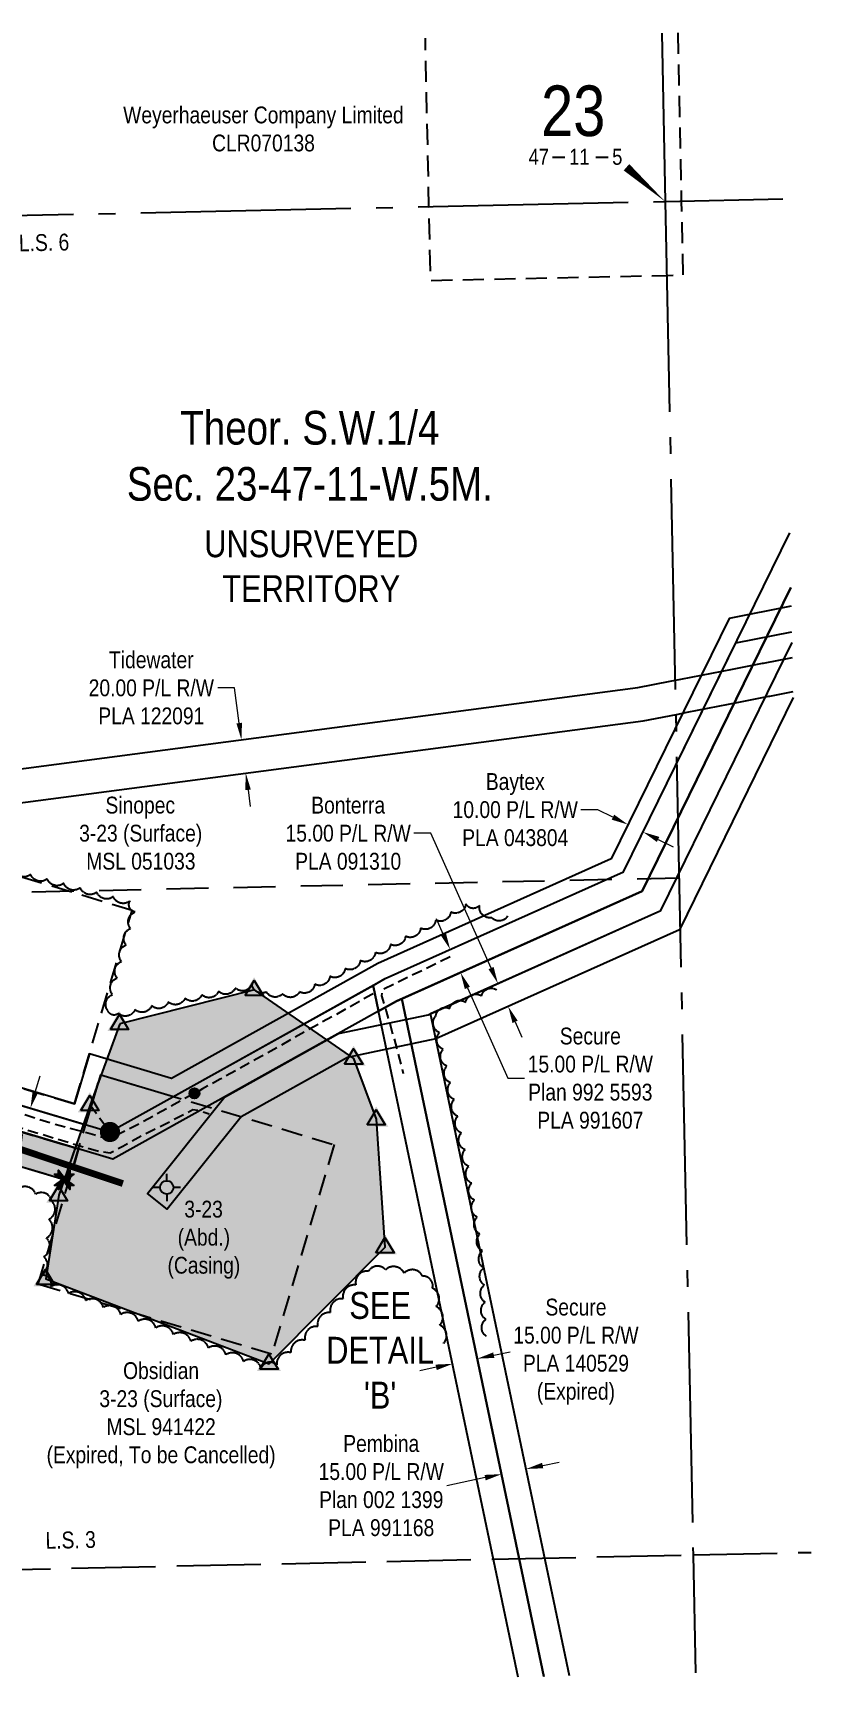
# Model space of a CAD drawing. Extents: x 598714 to 602451, y 5878898 to 5881862.
# Drawn here: x 600065 to 600528, y 5880091 to 5881068 of the extents above; entities that cross this region are included whole.
import ezdxf
from ezdxf.enums import TextEntityAlignment as Align

# ---------------------------------------------------------------- set-up
doc = ezdxf.new("R2010")
doc.units = 0
doc.header["$LTSCALE"] = 5
doc.header["$PDSIZE"] = 0.5
for name, pattern in [('0', [1, 1, 0]), ('foc-ACCESSROAD', [3.75, 2.5, -1.25]), ('foc-LSD', [8, 5, -3]), ('foc-QUARTERLINE', [33, 25, -3, 2, -3]), ('foc-TIELINE', [1.875, 1.25, -0.625]), ('foc-UNSURVEYED', [12.5, 10, -2.5]), ('UG_PIPE', [1.875, 1.25, -0.625])]:
    doc.linetypes.add(name, pattern=pattern)
doc.layers.get('Defpoints').update_dxf_attribs({"color": 9})
for name, color, linetype in [('10', 1, 'Continuous'), ('9', 3, 'Continuous'), ('AS-PIPE-UG', 44, 'UG_PIPE'), ('AS-ROADS', 254, 'Continuous'), ('AS-SYMBOL', 7, 'Continuous'), ('C-AR', 13, 'foc-ACCESSROAD'), ('C-RW', 13, 'Continuous'), ('C-SYMBOL', 7, 'Continuous'), ('C-WS', 13, 'foc-ACCESSROAD'), ('DETAIL-T', 7, 'Continuous'), ('F-RW', 190, 'Continuous'), ('F-WS', 190, 'foc-ACCESSROAD'), ('F-WS-S', 8, 'Continuous'), ('L-MON', 1, 'Continuous'), ('L-QSEC', 8, 'foc-QUARTERLINE'), ('L-SECLBL', 7, 'Continuous'), ('L-SECTION-LSD', 7, 'foc-LSD'), ('L-TIE', 7, 'foc-TIELINE'), ('L-UNS-T', 3, 'Continuous'), ('L-USEC', 7, 'foc-UNSURVEYED'), ('P-PROPOSED', 10, 'Continuous'), ('P-PROPOSED-H', 21, 'Continuous'), ('T-BUSH', 110, '0')]:
    doc.layers.add(name, color=color, linetype=linetype)
for name, color, linetype, lineweight in [('C-RW-T', 13, 'Continuous', 9), ('C-WS-T', 13, 'Continuous', 9), ('F-RW-T', 190, 'Continuous', 9), ('F-WS-T', 190, 'Continuous', 9)]:
    doc.layers.add(name, color=color, linetype=linetype, lineweight=lineweight)
doc.styles.add('100L', font='ARIALN.TTF', dxfattribs={"height": 11})
doc.styles.add('175L', font='ARIALN.TTF', dxfattribs={"height": 20})
doc.styles.add('80CG', font='ARIALN.TTF', dxfattribs={"height": 10})
doc.styles.add('80L', font='ARIALN.TTF', dxfattribs={"height": 10})
doc.styles.add('SIMPLEX', font='ARIALN.TTF')
doc.dimstyles.new('Compass 5 000', dxfattribs={"dimscale": 5, "dimtxt": 9, "dimasz": 2, "dimexe": 0.2, "dimexo": 0.0625, "dimgap": 0.5, "dimtad": 0, "dimtih": 1, "dimtoh": 1, "dimzin": 0, "dimdsep": 46, "dimtxsty": '80CG', "dimcen": 0.1, "dimse1": 1, "dimse2": 1, "dimclrd": 256, "dimclrt": 256, "dimaunit": 1, "dimadec": 4, "dimazin": 0, "dimtfac": 0.06, "dimtofl": 0, "dimtmove": 0, "dimatfit": 1, "dimfxl": 0.2, "dimtolj": 1, "dimtzin": 0, "dimlwd": -1, "dimarcsym": 0})

# ---------------------------------------------------------------- blocks, each defined once
blk = doc.blocks.new('L-SECLBL')
at = {"layer": '9', "color": 7}
for p, q in [((-5.08, -27.83), (-12.29, -27.83)), ((20.7, -27.83), (13.5, -27.83))]:
    blk.add_line(p, q, dxfattribs=at)
at = {"layer": '10', "color": 2, "style": 'SIMPLEX'}
blk.add_attdef('SEC', text='', height=30, dxfattribs=at).set_placement((0, 0), align=Align.MIDDLE)
at = {"layer": '10', "color": 5, "style": '80L'}
blk.add_attdef('TWP', text='', height=9.5, dxfattribs=at).set_placement((-14.43, -27.37), align=Align.MIDDLE_RIGHT)
blk.add_attdef('RGE', text='', height=9.5, dxfattribs=at).set_placement((3.62, -27.37), align=Align.MIDDLE_CENTER)
blk.add_attdef('MER', text='', height=9.5, dxfattribs=at).set_placement((23.17, -27.37), align=Align.MIDDLE_LEFT)
blk = doc.blocks.new('*D45')
at = {"layer": 'C-RW-T', "transparency": 16777216}
for p, q in [((600066.14, 5880438.47), (600069, 5880448.05)), ((600056.13, 5880404.96), (600027.78, 5880310)), ((600027.78, 5880310), (600017.78, 5880310))]:
    blk.add_line(p, q, dxfattribs=at)
for points in [[(600064.54, 5880438.95), (600067.74, 5880437.99), (600063.28, 5880428.89)], [(600054.54, 5880405.44), (600057.73, 5880404.49), (600059, 5880414.55)]]:
    blk.add_solid(points, dxfattribs=at)
at = {"layer": 'Defpoints', "color": 0, "transparency": 16777216}
for p in [(600037.62, 5880436.55), (600033.34, 5880422.21), (600059, 5880414.55)]:
    blk.add_point(p, dxfattribs=at)
at = {"layer": 'C-RW-T', "transparency": 16777216, "insert": (599947.84, 5880310), "char_height": 10, "attachment_point": 5, "style": '80CG'}
blk.add_mtext('\\A1;Obsidian\\P15.00 P/L R/W\\PPlan 992 5593\\PPLA 140574\\P(Expired, To be Cancelled)', dxfattribs=at)
blk = doc.blocks.new('*D57')
at = {"layer": 'Defpoints', "color": 0, "transparency": 16777216}
for p in [(600232.69, 5880653.56), (600188.72, 5880647.78), (600235.3, 5880633.75)]:
    blk.add_point(p, dxfattribs=at)
at = {"layer": 'F-RW-T', "transparency": 16777216}
for p, q in [((600184.67, 5880678.59), (600174.67, 5880678.59)), ((600187.42, 5880657.7), (600184.67, 5880678.59)), ((600192.63, 5880618.06), (600193.93, 5880608.14))]:
    blk.add_line(p, q, dxfattribs=at)
for points in [[(600189.07, 5880657.92), (600185.76, 5880657.48), (600188.72, 5880647.78)], [(600194.28, 5880618.27), (600190.98, 5880617.84), (600191.33, 5880627.97)]]:
    blk.add_solid(points, dxfattribs=at)
at = {"layer": 'F-RW-T', "transparency": 16777216, "insert": (600135.13, 5880678.59), "char_height": 10, "attachment_point": 5, "style": '80CG'}
blk.add_mtext('\\A1;Tidewater\\P20.00 P/L R/W\\PPLA 122091', dxfattribs=at)
blk = doc.blocks.new('*D58')
at = {"layer": 'Defpoints', "color": 0, "transparency": 16777216}
for p in [(600302.99, 5880330.58), (600317.69, 5880333.68), (600314.29, 5880276.98)]:
    blk.add_point(p, dxfattribs=at)
at = {"layer": 'F-RW-T', "transparency": 16777216}
for p, q in [((600338.78, 5880282.14), (600348.56, 5880284.2)), ((600304.5, 5880274.92), (600294.72, 5880272.85))]:
    blk.add_line(p, q, dxfattribs=at)
for points in [[(600338.43, 5880283.77), (600339.12, 5880280.51), (600328.99, 5880280.08)], [(600304.16, 5880276.55), (600304.85, 5880273.28), (600314.29, 5880276.98)]]:
    blk.add_solid(points, dxfattribs=at)
at = {"layer": 'F-RW-T', "transparency": 16777216, "insert": (600387.65, 5880284.2), "char_height": 10, "attachment_point": 5, "style": '80CG'}
blk.add_mtext('\\A1;Secure\\P15.00 P/L R/W\\PPLA 140529\\P(Expired)', dxfattribs=at)
blk = doc.blocks.new('*D59')
at = {"layer": 'Defpoints', "color": 0, "transparency": 16777216}
for p in [(600342.32, 5880289.22), (600327.65, 5880286.13), (600343.4, 5880211.43)]:
    blk.add_point(p, dxfattribs=at)
at = {"layer": 'F-RW-T', "transparency": 16777216}
for p, q in [((600333.62, 5880209.36), (600310.95, 5880204.59)), ((600367.86, 5880216.58), (600377.64, 5880218.65))]:
    blk.add_line(p, q, dxfattribs=at)
for points in [[(600333.27, 5880211), (600333.96, 5880207.73), (600343.4, 5880211.43)], [(600367.51, 5880218.21), (600368.2, 5880214.95), (600358.07, 5880214.52)]]:
    blk.add_solid(points, dxfattribs=at)
at = {"layer": 'F-RW-T', "transparency": 16777216, "insert": (600271.87, 5880204.59), "char_height": 10, "attachment_point": 5, "style": '80CG'}
blk.add_mtext('\\A1;Pembina\\P15.00 P/L R/W\\PPlan 002 1399\\PPLA 991168', dxfattribs=at)
blk = doc.blocks.new('*D60')
at = {"layer": 'Defpoints', "color": 0, "transparency": 16777216}
for p in [(600418.59, 5880597.41), (600418.72, 5880597.67), (600427.69, 5880593.25)]:
    blk.add_point(p, dxfattribs=at)
at = {"layer": 'F-RW-T', "transparency": 16777216}
for p, q in [((600400.64, 5880606.24), (600390.64, 5880606.24)), ((600409.62, 5880601.82), (600400.64, 5880606.24)), ((600436.53, 5880588.57), (600445.51, 5880584.16))]:
    blk.add_line(p, q, dxfattribs=at)
for points in [[(600410.35, 5880603.32), (600408.88, 5880600.33), (600418.59, 5880597.41)], [(600437.27, 5880590.07), (600435.8, 5880587.08), (600427.56, 5880592.99)]]:
    blk.add_solid(points, dxfattribs=at)
at = {"layer": 'F-RW-T', "transparency": 16777216, "insert": (600351.56, 5880606.24), "char_height": 10, "attachment_point": 5, "style": '80CG'}
blk.add_mtext('\\A1;Baytex\\P10.00 P/L R/W\\PPLA 043804', dxfattribs=at)
blk = doc.blocks.new('*D61')
at = {"layer": 'Defpoints', "color": 0, "transparency": 16777216}
for p in [(600321.37, 5880526.98), (600327.51, 5880513.29), (600319, 5880509.48)]:
    blk.add_point(p, dxfattribs=at)
at = {"layer": 'F-RW-T', "transparency": 16777216}
for p, q in [((600308.78, 5880532.3), (600304.69, 5880541.42)), ((600323.09, 5880500.35), (600347.11, 5880446.7)), ((600347.11, 5880446.7), (600357.11, 5880446.7))]:
    blk.add_line(p, q, dxfattribs=at)
for points in [[(600310.3, 5880532.98), (600307.26, 5880531.62), (600312.87, 5880523.17)], [(600324.61, 5880501.03), (600321.57, 5880499.67), (600319, 5880509.48)]]:
    blk.add_solid(points, dxfattribs=at)
at = {"layer": 'F-RW-T', "transparency": 16777216, "insert": (600396.2, 5880446.7), "char_height": 10, "attachment_point": 5, "style": '80CG'}
blk.add_mtext('\\A1;Secure\\P15.00 P/L R/W\\PPlan 992 5593\\PPLA 991607', dxfattribs=at)
blk = doc.blocks.new('RISER')
h = blk.add_hatch(color=255)
h.dxf.hatch_style = 1
edge = h.paths.add_edge_path()
edge.add_arc((0, 0), 0.7, 0, 360)
blk.add_hatch(color=13).paths.add_polyline_path([(0.58, -0.15), (-0.58, -0.15, 0.774597)])
at = {"color": 13}
blk.add_line((-0.58, -0.15), (0.58, -0.15), dxfattribs=at)
blk.add_circle((0, 0), 0.6, dxfattribs=at)
blk = doc.blocks.new('GABD')
for p, q in [((-0.81, 0), (-1.62, 0)), ((0, 0.81), (0, 1.62)), ((1.62, 0), (0.81, 0)), ((0, -0.81), (0, -1.62))]:
    blk.add_line(p, q)
blk.add_circle((0, 0), 0.8)
blk = doc.blocks.new('fdia')
at = {"color": 255, "const_width": 1}
blk.add_lwpolyline([(-0.5, 0, 1), (0.5, 0, 1)], format="xyb", close=True, dxfattribs=at)
blk = doc.blocks.new('Fdiaa')
blk.add_blockref('fdia', (0, 0))
blk = doc.blocks.new('fdib')
at = {"color": 1, "const_width": 1.6}
blk.add_lwpolyline([(-0.4, 0, 1), (0.4, 0, 1)], format="xyb", close=True, dxfattribs=at)
at = {"color": 1}
blk.add_circle((0, 0), 0.8, dxfattribs=at)
blk = doc.blocks.new('Fdibb')
blk.add_blockref('fdib', (0, 0))
blk = doc.blocks.new('fdicc')
for name in ['Fdibb', 'Fdiaa']:
    blk.add_blockref(name, (0, 0))
blk = doc.blocks.new('FDI')
blk.add_blockref('fdicc', (0, 0))
blk = doc.blocks.new('TRIA')
blk.add_hatch(color=255).paths.add_polyline_path([(-0.04, 1.52), (-1.47, -0.87), (1.39, -0.87)])
blk = doc.blocks.new('TRIAA')
blk.add_blockref('TRIA', (0, 0))
blk = doc.blocks.new('TRIB')
at = {"color": 1}
blk.add_lwpolyline([(-1.12, -0.67), (-0.04, 1.13), (1.04, -0.67)], close=True, dxfattribs=at)
blk = doc.blocks.new('TRIBB')
blk.add_blockref('TRIB', (0, 0))
blk = doc.blocks.new('TRICC')
for name in ['TRIAA', 'TRIBB']:
    blk.add_blockref(name, (0, 0))
blk = doc.blocks.new('plspike')
blk.add_blockref('TRICC', (0, 0))
blk = doc.blocks.new('*D74')
at = {"layer": 'Defpoints', "color": 0, "transparency": 16777216}
for p in [(600377.23, 5880519.13), (600341.24, 5880503.01), (600383.36, 5880505.44)]:
    blk.add_point(p, dxfattribs=at)
at = {"layer": 'F-RW-T', "transparency": 16777216}
for p, q in [((600301.28, 5880592.22), (600291.28, 5880592.22)), ((600337.15, 5880512.13), (600301.28, 5880592.22)), ((600351.46, 5880480.2), (600355.54, 5880471.07))]:
    blk.add_line(p, q, dxfattribs=at)
for points in [[(600338.67, 5880512.82), (600335.63, 5880511.45), (600341.24, 5880503.01)], [(600352.98, 5880480.88), (600349.93, 5880479.52), (600347.37, 5880489.32)]]:
    blk.add_solid(points, dxfattribs=at)
at = {"layer": 'F-RW-T', "transparency": 16777216, "insert": (600252.2, 5880592.22), "char_height": 10, "attachment_point": 5, "style": '80CG'}
blk.add_mtext('\\A1;Bonterra\\P15.00 P/L R/W\\PPLA 091310', dxfattribs=at)
blk = doc.blocks.new('TEMP')
h = blk.add_hatch(color=255)
h.dxf.hatch_style = 1
h.paths.add_polyline_path([(0, 0.25), (-0.67, 1.15), (-0.67, 0.67), (-1.15, 0.67), (-0.25, 0), (-1.15, -0.67), (-0.67, -0.67), (-0.67, -1.15), (0, -0.25), (0.67, -1.15), (0.67, -0.67), (1.15, -0.67), (0.25, 0), (1.15, 0.67), (0.67, 0.67), (0.67, 1.15)])
h.paths.add_polyline_path([(0.57, 0.85), (0.57, 0.57), (0.85, 0.57), (0.08, 0), (0.85, -0.57), (0.57, -0.57), (0.57, -0.85), (0, -0.08), (-0.57, -0.85), (-0.57, -0.57), (-0.85, -0.57), (-0.08, 0), (-0.85, 0.57), (-0.57, 0.57), (-0.57, 0.85), (0, 0.08)], flags=16)
h = blk.add_hatch(color=1)
h.dxf.hatch_style = 1
h.paths.add_polyline_path([(0, 0.08), (-0.57, 0.85), (-0.57, 0.57), (-0.85, 0.57), (-0.08, 0), (-0.85, -0.57), (-0.57, -0.57), (-0.57, -0.85), (0, -0.08), (0.57, -0.85), (0.57, -0.57), (0.85, -0.57), (0.08, 0), (0.85, 0.57), (0.57, 0.57), (0.57, 0.85)])
at = {"color": 1}
for p, q in [((-0.08, 0), (0.08, 0)), ((0, 0.08), (0, -0.08))]:
    blk.add_line(p, q, dxfattribs=at)
at = {"color": 255, "flags": 128}
blk.add_lwpolyline([(-0.25, 0), (-1.15, 0.67), (-0.67, 0.67), (-0.67, 1.15), (0, 0.25), (0.67, 1.15), (0.67, 0.67), (1.15, 0.67), (0.25, 0), (1.15, -0.67), (0.67, -0.67), (0.67, -1.15), (0, -0.25), (-0.67, -1.15), (-0.67, -0.67), (-1.15, -0.67)], close=True, dxfattribs=at)
at = {"color": 1, "flags": 128}
blk.add_lwpolyline([(-0.08, 0), (-0.85, 0.57), (-0.57, 0.57), (-0.57, 0.85), (0, 0.08), (0.57, 0.85), (0.57, 0.57), (0.85, 0.57), (0.08, 0), (0.85, -0.57), (0.57, -0.57), (0.57, -0.85), (0, -0.08), (-0.57, -0.85), (-0.57, -0.57), (-0.85, -0.57)], close=True, dxfattribs=at)

msp = doc.modelspace()

# ---------------------------------------------------------------- hatches: boundary and pattern name
at = {"layer": 'P-PROPOSED-H'}
h = msp.add_hatch(color=256, dxfattribs=at)
h.dxf.hatch_style = 1
h.paths.add_polyline_path([(599624.417, 5880520.9), (599616.909, 5880537.022), (599601.875, 5880547.888), (599750.929, 5880506.6), (600089.875, 5880405.288), (600083.297, 5880386.389), (599745.398, 5880487.388)])
h = msp.add_hatch(color=256, dxfattribs=at)
h.dxf.hatch_style = 1
h.paths.add_polyline_path([(600116.379, 5880479.008), (600098.757, 5880430.804), (600080.098, 5880377.199), (600072.45, 5880327.411), (600205.278, 5880277.094), (600274.257, 5880346.347), (600269.077, 5880422.315), (600255.643, 5880458.46), (600196.456, 5880499.141)])

# ---------------------------------------------------------------- linework, layer by layer
at = {"layer": 'AS-PIPE-UG', "flags": 128}
for points in [[(600267.07, 5880496.809), (600266.242, 5880496.42), (600257.635, 5880491.526), (600220.138, 5880470.773), (600200.099, 5880459.347), (600176.017, 5880446.069), (600165.528, 5880440.325), (600160.769, 5880437.7), (600155.06, 5880434.682), (600128.92, 5880420.066), (600110.235, 5880410.77), (600109.047, 5880410.525), (600101.552, 5880412.838), (600075.497, 5880419.896), (600008.382, 5880441.373), (599947.831, 5880458.541), (599874.918, 5880480.591), (599823.078, 5880496.481), (599781.714, 5880507.521), (599755.877, 5880515.481), (599722.812, 5880524.74), (599646.1, 5880548.862)], [(599720.392, 5880517.736), (599827.86, 5880484.839), (599872.113, 5880472.021), (599927.373, 5880456.35), (599985.598, 5880439.634), (600045.736, 5880420.677), (600093.181, 5880406.425), (600103.657, 5880403.275), (600110.718, 5880402.356), (600118.156, 5880406.406), (600129.288, 5880412.477), (600143.937, 5880419.861), (600159.797, 5880428.022), (600163.431, 5880427.594), (600169.541, 5880425.616)], [(600312.795, 5880518.753), (600303.499, 5880514.272), (600280.591, 5880503.161), (600272.273, 5880498.887), (600271.984, 5880495.645), (600274.81, 5880486.554), (600281.188, 5880464.196), (600284.961, 5880449.49)]]:
    msp.add_lwpolyline(points, dxfattribs=at)
at = {"layer": 'AS-ROADS', "const_width": 3.998, "flags": 128}
msp.add_lwpolyline([(599618.107, 5880524.887), (599632.973, 5880526.154), (599648.851, 5880524.472), (599665.445, 5880520.668), (599755.938, 5880495.735), (599860.08, 5880464.175), (599965.537, 5880432.984), (600055.48, 5880405.048), (600118.211, 5880384.102)], dxfattribs=at)
at = {"layer": 'C-AR', "flags": 128}
for points in [[(599624.417, 5880520.9), (599616.909, 5880537.022), (599601.875, 5880547.888), (599750.929, 5880506.6), (600089.875, 5880405.288), (600083.297, 5880386.389), (599745.398, 5880487.388), (599624.417, 5880520.9)], [(599624.417, 5880520.9), (599616.909, 5880537.022), (599601.875, 5880547.888), (599750.929, 5880506.6), (600091.858, 5880404.695), (600086.133, 5880385.541), (599745.398, 5880487.388), (599624.417, 5880520.9)]]:
    msp.add_lwpolyline(points, dxfattribs=at)
at = {"layer": 'C-RW', "flags": 128}
msp.add_lwpolyline([(600515.482, 5880738.197), (600427.023, 5880557.855), (600280.986, 5880492.451), (600270.301, 5880486.504), (600267.075, 5880501.868), (600274.263, 5880505.869), (600415.948, 5880569.324), (600514.796, 5880770.846)], dxfattribs=at)
at = {"layer": 'C-RW'}
msp.add_lwpolyline([(599282.991, 5880670.336), (599526.482, 5880597.414), (599588.341, 5880574.941), (599626.411, 5880561.707), (599656.695, 5880548.261), (599755.078, 5880521.009), (600110.555, 5880414.756), (600267.075, 5880501.868), (600270.301, 5880486.504), (600112.32, 5880398.579), (599750.929, 5880506.6), (599651.624, 5880534.107), (599620.898, 5880547.75), (599583.319, 5880560.813), (599521.768, 5880583.174), (599250.274, 5880664.449)], dxfattribs=at)
at = {"layer": 'C-WS'}
msp.add_lwpolyline([(600067.812, 5880324.248), (600105.026, 5880448.75), (600243.894, 5880407.242), (600206.68, 5880282.74)], close=True, dxfattribs=at)
at = {"layer": 'F-RW', "flags": 128}
for points in [[(598715.728, 5880908.299), (598741.978, 5880902.629), (598782.173, 5880891.922), (598905.63, 5880850.002), (599324.074, 5880725.881), (599319.487, 5880710.501), (599319.496, 5880710.499), (599542.413, 5880644.007), (599576.493, 5880631.728), (599595.299, 5880624.953), (599605.124, 5880621.414), (599628.453, 5880613.309), (599644.02, 5880607.901), (599646.102, 5880607.178), (599652.85, 5880606.958), (599833.448, 5880601.082), (600424.438, 5880678.782), (600443.634, 5880682.525), (600449.988, 5880683.764), (600462.3, 5880686.163), (600480.737, 5880689.774), (600498.573, 5880693.238), (600499.209, 5880693.362), (600516.353, 5880696.698)], [(598716.191, 5880887.746), (598737.292, 5880883.188), (598776.38, 5880872.776), (598899.571, 5880830.947), (599299.194, 5880712.409), (599294.908, 5880698.041), (599535.91, 5880625.894), (599598.384, 5880603.197), (599644.304, 5880587.235), (599652.2, 5880586.978), (599834.432, 5880581.048), (600427.658, 5880659.041), (600447.46, 5880662.903), (600453.814, 5880664.142), (600466.123, 5880666.54), (600484.564, 5880670.152), (600502.384, 5880673.613), (600503.036, 5880673.74), (600516.778, 5880676.415)], [(600515.714, 5880727.124), (600478.682, 5880719.917), (600408.565, 5880576.97), (600269.781, 5880514.814), (600147.184, 5880446.582), (600098.312, 5880461.19), (600089.438, 5880431.501), (599757.844, 5880530.615), (599660.078, 5880557.696), (599647.117, 5880563.458), (599630.085, 5880571.012), (599591.689, 5880584.36), (599529.625, 5880606.907), (599257.408, 5880688.399), (598888.972, 5880797.599), (598769.536, 5880838.153), (598758.461, 5880841.089), (598741.21, 5880777.628), (598718.656, 5880778.5)], [(598718.994, 5880763.483), (598747.422, 5880762.382), (598765.53, 5880828.957), (598885.944, 5880788.071), (599254.554, 5880678.819), (599526.482, 5880597.414), (599588.341, 5880574.941), (599626.411, 5880561.707), (599643.064, 5880554.321), (599656.695, 5880548.261), (599755.078, 5880521.009), (600096.152, 5880419.061), (600105.026, 5880448.75), (600148.361, 5880435.797), (600274.263, 5880505.869), (600415.948, 5880569.324), (600482.707, 5880705.426), (600516.033, 5880711.911)], [(600368.625, 5880091.212), (600284.082, 5880493.838), (600427.023, 5880557.855), (600515.482, 5880738.197)], [(600516.852, 5880672.897), (600449.172, 5880534.918), (600304.383, 5880470.073), (600251.756, 5880458.985), (600188.516, 5880423.834), (600144.517, 5880368.804), (600132.806, 5880378.167), (600178.65, 5880435.504), (600246.45, 5880473.19), (600299.721, 5880484.413), (600438.097, 5880546.387), (600516.167, 5880705.547)], [(600383.87, 5880091.572), (600301.239, 5880485.093), (600438.097, 5880546.387), (600516.167, 5880705.547)], [(600353.38, 5880090.851), (600270.301, 5880486.504), (600280.986, 5880492.451), (600284.082, 5880493.838), (600368.625, 5880091.212)]]:
    msp.add_lwpolyline(points, dxfattribs=at)
at = {"layer": 'F-WS', "flags": 128}
msp.add_lwpolyline([(600448.155, 5881067.812), (600450.301, 5880967.832), (600451.248, 5880923.729), (600441.61, 5880923.523), (600301.207, 5880920.509), (600300.26, 5880964.602), (600298.112, 5881064.591)], dxfattribs=at)
at = {"layer": 'F-WS'}
msp.add_lwpolyline([(600008.864, 5880580.777), (599974.512, 5880465.852), (600041.552, 5880445.814), (600089.438, 5880431.501), (600123.789, 5880546.426)], close=True, dxfattribs=at)
at = {"layer": 'L-QSEC', "flags": 128}
for points in [[(600438.639, 5881067.608), (600440.701, 5880967.612)], [(599633.921, 5880950.274), (600440.701, 5880967.612)], [(600440.701, 5880967.612), (600510.634, 5880969.115)], [(600440.701, 5880967.612), (600457.283, 5880163.48)], [(600457.283, 5880163.48), (600458.729, 5880093.343)]]:
    msp.add_lwpolyline(points, dxfattribs=at)
at = {"layer": 'L-SECLBL', "flags": 128}
msp.add_lwpolyline([(600440.701, 5880967.612, 0, 5, 0), (600417.708, 5880987.972, 5, 5, 0)], format="xyseb", dxfattribs=at)
at = {"layer": 'L-SECTION-LSD'}
msp.add_line((600448.992, 5880565.546), (599642.125, 5880548.216), dxfattribs=at)
at = {"layer": 'L-TIE'}
msp.add_line((600098.757, 5880430.804), (600110.555, 5880414.756), dxfattribs=at)
at = {"layer": 'L-USEC', "flags": 128}
for points in [[(599650.328, 5880146.158), (600457.282, 5880163.48)], [(600457.283, 5880163.48), (600527.514, 5880164.988)]]:
    msp.add_lwpolyline(points, dxfattribs=at)
at = {"layer": 'P-PROPOSED', "flags": 128}
msp.add_lwpolyline([(599624.417, 5880520.9), (599616.909, 5880537.022), (599601.875, 5880547.888), (599750.929, 5880506.6), (600089.875, 5880405.288), (600083.297, 5880386.389), (599745.398, 5880487.388), (599624.417, 5880520.9)], dxfattribs=at)
at = {"layer": 'P-PROPOSED'}
msp.add_lwpolyline([(600116.379, 5880479.008), (600098.757, 5880430.804), (600080.098, 5880377.199), (600072.45, 5880327.411), (600205.278, 5880277.094), (600274.257, 5880346.347), (600269.077, 5880422.315), (600255.643, 5880458.46), (600196.456, 5880499.141)], close=True, dxfattribs=at)
at = {"layer": 'T-BUSH', "flags": 128}
for points in [[(600346.994, 5880543.106, -0.5205671), (600337.549, 5880542.118, -0.5205671), (600330.313, 5880549.27, -0.5205671), (600322.186, 5880550.255, -0.5205671), (600313.22, 5880545.448, -0.5205671), (600304.254, 5880540.642, -0.5205671), (600295.288, 5880535.835, -0.5205671), (600286.322, 5880531.028, -0.5205671), (600277.356, 5880526.221, -0.5205671), (600268.39, 5880521.414, -0.5205671), (600259.424, 5880516.608, -0.5205671), (600250.406, 5880511.9, -0.5205671), (600241.37, 5880507.226, -0.5205671), (600232.335, 5880502.552, -0.5205671), (600223.262, 5880498, -0.5205671), (600213.155, 5880496.838, -0.5205671), (600203.655, 5880498.003, -0.5205671), (600195.055, 5880502.329, -0.5205671), (600185.085, 5880500.303, -0.5205671), (600175.116, 5880498.277, -0.5205671), (600165.146, 5880496.251, -0.5205671), (600155.177, 5880494.225, -0.5205671), (600145.248, 5880492.012, -0.5205671), (600135.332, 5880489.739, -0.5205671), (600125.416, 5880487.465, -0.5205671), (600115.501, 5880485.192, -0.5205671), (600109.43, 5880486.61, -0.5205671), (600112.106, 5880496.425, -0.5205671), (600114.781, 5880506.24, -0.5205671), (600117.457, 5880516.055, -0.5205671), (600120.132, 5880525.87, -0.5205671), (600122.808, 5880535.685, -0.5205671), (600125.484, 5880545.5, -0.5205671), (600122.397, 5880552.006, -0.5205671), (600112.571, 5880554.642, -0.5205671), (600102.745, 5880557.277, -0.5205671), (600092.92, 5880559.913, -0.5205671), (600083.094, 5880562.548, -0.5205671), (600073.268, 5880565.184, -0.5205671), (600063.442, 5880567.819, -0.5205671), (600053.616, 5880570.455, -0.5205671), (600043.791, 5880573.091, -0.5205671), (600033.965, 5880575.726, -0.5205671), (600024.139, 5880578.362, -0.5205671), (600014.313, 5880580.997, -0.5205671), (600004.487, 5880583.633, -0.5205671), (599998.067, 5880580.655, -0.5205671), (599995.867, 5880570.723, -0.5205671), (599993.667, 5880560.79, -0.5205671), (599991.466, 5880550.858, -0.5205671), (599989.266, 5880540.926, -0.5205671), (599987.066, 5880530.993, -0.5205671), (599982.679, 5880522.119, -0.5205671), (599976.257, 5880514.229, -0.5205671), (599969.835, 5880506.339, -0.5205671), (599963, 5880499.577, -0.5205671), (599953.003, 5880501.461, -0.5205671), (599943.006, 5880503.345, -0.5205671), (599933.009, 5880505.229, -0.5205671), (599923.167, 5880507.803, -0.5205671), (599913.329, 5880510.392, -0.5205671), (599903.491, 5880512.982, -0.5205671), (599893.653, 5880515.573, -0.5205671), (599883.833, 5880518.228, -0.5205671), (599874.012, 5880520.884, -0.5205671), (599864.192, 5880523.539, -0.5205671), (599854.491, 5880526.592, -0.5205671), (599844.834, 5880529.792, -0.5205671), (599835.177, 5880532.992, -0.5205671), (599825.521, 5880536.192, -0.5205671), (599815.864, 5880539.392, -0.5205671), (599806.185, 5880542.52, -0.5205671), (599796.413, 5880545.349, -0.5205671), (599786.641, 5880548.178, -0.5205671), (599776.869, 5880551.007, -0.5205671), (599767.097, 5880553.837, -0.5205671), (599757.325, 5880556.666, -0.5205671), (599747.535, 5880559.429, -0.5205671), (599737.738, 5880562.171, -0.5205671), (599727.942, 5880564.913, -0.5205671), (599718.145, 5880567.655, -0.5205671), (599708.348, 5880570.397, -0.5205671), (599698.552, 5880573.139, -0.5205671), (599688.755, 5880575.881, -0.5205671), (599678.958, 5880578.622, -0.5205671), (599669.161, 5880581.364, -0.5205671), (599659.365, 5880584.106, -0.5205671), (599657.437, 5880585.937, -0.5205671)], [(600308.864, 5880289.104, 0.5205671), (600306.675, 5880300.043, 0.5205671), (600304.486, 5880310.983, 0.5205671), (600302.298, 5880321.923, 0.5205671), (600296.437, 5880329.076, 0.5205671), (600285.435, 5880330.927, 0.5205671), (600274.433, 5880332.778, 0.5205671), (600264.313, 5880332.047, 0.5205671), (600256.742, 5880323.853, 0.5205671), (600249.183, 5880315.648, 0.5205671), (600241.649, 5880307.419, 0.5205671), (600234.115, 5880299.191, 0.5205671), (600226.544, 5880291, 0.5205671), (600218.139, 5880283.663, 0.5205671), (600209.735, 5880276.326, 0.5205671), (600200.355, 5880274.465, 0.5205671), (600189.933, 5880278.447, 0.5205671), (600179.512, 5880282.43, 0.5205671), (600169.09, 5880286.412, 0.5205671), (600158.669, 5880290.395, 0.5205671), (600148.247, 5880294.378, 0.5205671), (600137.826, 5880298.36, 0.5205671), (600127.405, 5880302.343, 0.5205671), (600116.983, 5880306.326, 0.5205671), (600106.614, 5880310.443, 0.5205671), (600096.261, 5880314.599, 0.5205671), (600085.908, 5880318.756, 0.5205671), (600075.554, 5880322.912, 0.5205671), (600069.724, 5880329.699, 0.5205671), (600071.233, 5880340.753, 0.5205671), (600072.742, 5880351.807, 0.5205671), (600074.252, 5880362.861, 0.5205671), (600075.761, 5880373.915, 0.5205671), (600066.448, 5880377.797, 0.5205671), (600055.679, 5880380.715, 0.5205671), (600044.911, 5880383.633, 0.5205671), (600034.143, 5880386.552, 0.5205671), (600023.375, 5880389.47, 0.5205671), (600012.607, 5880392.388, 0.5205671), (600002.034, 5880395.936, 0.5205671), (599991.497, 5880399.604, 0.5205671), (599980.961, 5880403.271, 0.5205671), (599970.424, 5880406.938, 0.5205671), (599959.887, 5880410.606, 0.5205671), (599949.308, 5880414.139, 0.5205671), (599938.585, 5880417.219, 0.5205671), (599927.863, 5880420.299, 0.5205671), (599917.14, 5880423.38, 0.5205671), (599906.417, 5880426.46, 0.5205671), (599895.694, 5880429.54, 0.5205671), (599884.971, 5880432.621, 0.5205671), (599874.24, 5880435.671, 0.5205671), (599863.492, 5880438.662, 0.5205671), (599852.743, 5880441.653, 0.5205671), (599841.995, 5880444.644, 0.5205671), (599831.247, 5880447.635, 0.5205671), (599820.499, 5880450.626, 0.5205671), (599809.754, 5880453.627, 0.5205671), (599799.073, 5880456.849, 0.5205671), (599788.391, 5880460.07, 0.5205671), (599777.71, 5880463.292, 0.5205671), (599767.029, 5880466.513, 0.5205671), (599756.348, 5880469.735, 0.5205671), (599745.666, 5880472.956, 0.5205671), (599734.985, 5880476.178, 0.5205671), (599724.304, 5880479.4, 0.5205671), (599713.607, 5880482.571, 0.5205671), (599702.908, 5880485.731, 0.5205671), (599692.208, 5880488.891, 0.5205671), (599681.509, 5880492.051, 0.5205671), (599670.809, 5880495.211, 0.5205671), (599659.946, 5880497.582, 0.5205671), (599648.871, 5880498.927, 0.5205671), (599642.902, 5880494.773, 0.5205671), (599643.425, 5880483.629, 0.5205671), (599643.948, 5880472.484, 0.5205671), (599644.472, 5880461.34, 0.5205671), (599644.869, 5880452.864, 0.5205671)], [(600334.477, 5880293.29, -0.5205671), (600334.063, 5880303.455, -0.5205671), (600333.648, 5880313.62, -0.5205671), (600333.234, 5880323.784, -0.5205671), (600332.819, 5880333.949, -0.5205671), (600332.146, 5880344.088, -0.5205671), (600330.534, 5880354.132, -0.5205671), (600328.923, 5880364.177, -0.5205671), (600327.311, 5880374.222, -0.5205671), (600325.699, 5880384.266, -0.5205671), (600323.885, 5880394.273, -0.5205671), (600321.713, 5880404.212, -0.5205671), (600319.542, 5880414.15, -0.5205671), (600317.37, 5880424.089, -0.5205671), (600315.199, 5880434.028, -0.5205671), (600313.027, 5880443.966, -0.5205671), (600310.856, 5880453.905, -0.5205671), (600308.685, 5880463.844, -0.5205671), (600306.513, 5880473.782, -0.5205671), (600304.342, 5880483.721, -0.5205671), (600312.632, 5880488.113, -0.5205671), (600322.077, 5880491.892, -0.5205671), (600331.522, 5880495.671, -0.5205671), (600340.486, 5880499.258, -0.5205671)]]:
    msp.add_lwpolyline(points, format="xyb", dxfattribs=at)

# ---------------------------------------------------------------- block references
at = {"layer": 'AS-SYMBOL', "xscale": 5.00000000000005, "yscale": 5.00000000000005, "zscale": 5.00000000000005}
msp.add_blockref('RISER', (600160.769, 5880437.7), dxfattribs=at)
at = {"layer": 'F-WS-S', "xscale": 5.000000000000052, "yscale": 5.000000000000052, "zscale": 5.000000000000052}
msp.add_blockref('GABD', (600144.3, 5880381.793), dxfattribs=at)
at = {"layer": 'L-MON'}
for name, p, xscale, yscale, zscale in [('plspike', (600196.456, 5880499.141), 5.000000000000023, 5.000000000000023, 5.000000000000023), ('plspike', (600116.379, 5880479.008), 5.000000000000023, 5.000000000000023, 5.000000000000023), ('plspike', (600255.643, 5880458.46), 5.000000000000023, 5.000000000000023, 5.000000000000023), ('plspike', (600098.757, 5880430.804), 5.000000000000023, 5.000000000000023, 5.000000000000023), ('plspike', (600269.077, 5880422.315), 5.000000000000023, 5.000000000000023, 5.000000000000023), ('FDI', (600110.555, 5880414.756), 5.00000000000005, 5.00000000000005, 5.00000000000005), ('plspike', (600080.098, 5880377.199), 5.000000000000023, 5.000000000000023, 5.000000000000023), ('TEMP', (600083.297, 5880386.389), 4.997883050000009, 4.997883050000009, 4.997883050000009), ('plspike', (600274.257, 5880346.347), 5.000000000000023, 5.000000000000023, 5.000000000000023), ('plspike', (600072.45, 5880327.411), 5.000000000000023, 5.000000000000023, 5.000000000000023), ('plspike', (600205.278, 5880277.094), 5.000000000000023, 5.000000000000023, 5.000000000000023)]:
    msp.add_blockref(name, p, dxfattribs=dict(at, xscale=xscale, yscale=yscale, zscale=zscale))
at = {"layer": 'L-SECLBL'}
msp.add_blockref('L-SECLBL', (600386.031, 5881021.543), dxfattribs=at).add_auto_attribs({'SEC': '23', 'TWP': '47', 'RGE': '11', 'MER': '5'})

# ---------------------------------------------------------------- texts
at = {"layer": 'C-SYMBOL', "color": 3, "insert": (600229.4, 5880843.194), "char_height": 20, "width": 215.98445, "attachment_point": 2, "style": '175L'}
msp.add_mtext('Theor. S.W.1/4 \\PSec. 23-47-11-W.5M.', dxfattribs=at)
at = {"layer": 'C-WS-T', "insert": (600072.452, 5880277.957, 0.436), "char_height": 9.9957, "attachment_point": 1, "style": '80L'}
msp.add_mtext_dynamic_manual_height_columns('\\pi45.89657;Obsidian\\P\\pi31.78599;3-23 (Surface)\\P\\pi36.06451;MSL 941422\\P\\pi0.39431;(Expired, To be Cancelled)', width=135.60786, gutter_width=49.979, heights=[0], dxfattribs=at)
at = {"layer": 'DETAIL-T', "color": 3, "insert": (600271.202, 5880285.05), "char_height": 15.9932, "width": 63.60918, "attachment_point": 5, "style": '80CG'}
msp.add_mtext("SEE\\PDETAIL\\P'B'", dxfattribs=at)
at = {"layer": 'F-WS-S', "insert": (600144.373, 5880373.914), "char_height": 9.99577, "attachment_point": 1, "style": '80L'}
msp.add_mtext_dynamic_manual_height_columns('\\pi10.37644;3-23\\P\\pi6.43541;(Abd.)\\P\\pi0.39431;(Casing)', width=42.66719, gutter_width=49.979, heights=[0], dxfattribs=at)
at = {"layer": 'F-WS-T', "attachment_point": 1, "style": '80L'}
for s, width, gutter_width, insert, char_height in [('\\pi0.12844;Weyerhaeuser Company Limited\\P\\pi53.00703;CLR070138', 166.08226, 50, (600118.266, 5881024.062), 10), ('\\pi22.38097;Sinopec\\P\\pi6.73968;3-23 (Surface)\\P\\pi10.98751;MSL 051033', 85.51523, 49.979, (600085.485, 5880613.981, 0.436), 9.9957)]:
    msp.add_mtext_dynamic_manual_height_columns(s, width=width, gutter_width=gutter_width, heights=[0], dxfattribs=dict(at, insert=insert, char_height=char_height))
at = {"layer": 'L-UNS-T', "color": 3, "insert": (600230.249, 5880750.819), "char_height": 16, "attachment_point": 5, "style": '80L'}
msp.add_mtext_dynamic_manual_height_columns('UNSURVEYED TERRITORY', width=126.41375, gutter_width=47.5, heights=[0], dxfattribs=at)

# ---------------------------------------------------------------- dimensions: what is measured, and where the dimension line sits
at = {"layer": 'C-RW-T'}
dim = msp.add_linear_dim(base=(600058.996, 5880414.545), p1=(600037.621, 5880436.548), p2=(600033.339, 5880422.205), angle=253.376179, text='Obsidian\\P15.00 P/L R/W\\PPlan 992 5593\\PPLA 140574\\P(Expired, To be Cancelled)', dimstyle='Compass 5 000', dxfattribs=at)
dim.commit()
dim.dimension.update_dxf_attribs({"geometry": '*D45', "text_midpoint": (599947.845, 5880310.004), "dimtype": 161})
at = {"layer": 'F-RW-T'}
for base, p1, p2, angle, text, picture, middle in [((600188.721, 5880647.783, 0.436), (600235.297, 5880633.751, 0.436), (600232.693, 5880653.564, 0.436), 97.489682, 'Tidewater\\P20.00 P/L R/W\\PPLA 122091', '*D57', (600135.131, 5880678.59, 0.436)), ((600341.239, 5880503.008), (600383.358, 5880505.442), (600377.23, 5880519.126), 114.125684, 'Bonterra\\P15.00 P/L R/W\\PPLA 091310', '*D74', (600252.197, 5880592.225)), ((600318.999, 5880509.476), (600321.375, 5880526.98), (600327.507, 5880513.286), 294.124444, 'Secure\\P15.00 P/L R/W\\PPlan 992 5593\\PPLA 991607', '*D61', (600396.199, 5880446.699)), ((600314.289, 5880276.977), (600317.694, 5880333.682), (600302.993, 5880330.585), 191.89948, 'Secure\\P15.00 P/L R/W\\PPLA 140529\\P(Expired)', '*D58', (600387.646, 5880284.199)), ((600343.404, 5880211.428), (600342.318, 5880289.221), (600327.652, 5880286.128), 191.907395, 'Pembina\\P15.00 P/L R/W\\PPlan 002 1399\\PPLA 991168', '*D59', (600271.868, 5880204.585))]:
    dim = msp.add_linear_dim(base=base, p1=p1, p2=p2, angle=angle, text=text, dimstyle='Compass 5 000', dxfattribs=at)
    dim.commit()
    dim.dimension.update_dxf_attribs({"geometry": picture, "text_midpoint": middle, "dimtype": 161})
dim = msp.add_aligned_dim(p1=(600427.692, 5880593.254), p2=(600418.719, 5880597.67), distance=0.295, text='Baytex\\P10.00 P/L R/W\\PPLA 043804', dimstyle='Compass 5 000', dxfattribs=at)
dim.commit()
dim.dimension.update_dxf_attribs({"geometry": '*D60', "text_midpoint": (600351.558, 5880606.236)})

# ---------------------------------------------------------------- next in the draw order: texts
at = {"layer": 'L-SECTION-LSD', "char_height": 9.9958, "attachment_point": 1, "rotation": 1.175075, "style": '100L', "bg_fill": 3, "box_fill_scale": 1.15, "bg_fill_color": 256, "bg_fill_transparency": 0}
for s, width, insert in [('L.S. 6', 30.47023, (600056.282, 5880947.945)), ('L.S. 3', 30.36305, (600072.094, 5880177.062))]:
    msp.add_mtext_dynamic_manual_height_columns(s, width=width, gutter_width=54.977, heights=[0], dxfattribs=dict(at, insert=insert))

doc.saveas('drawing.dxf')
